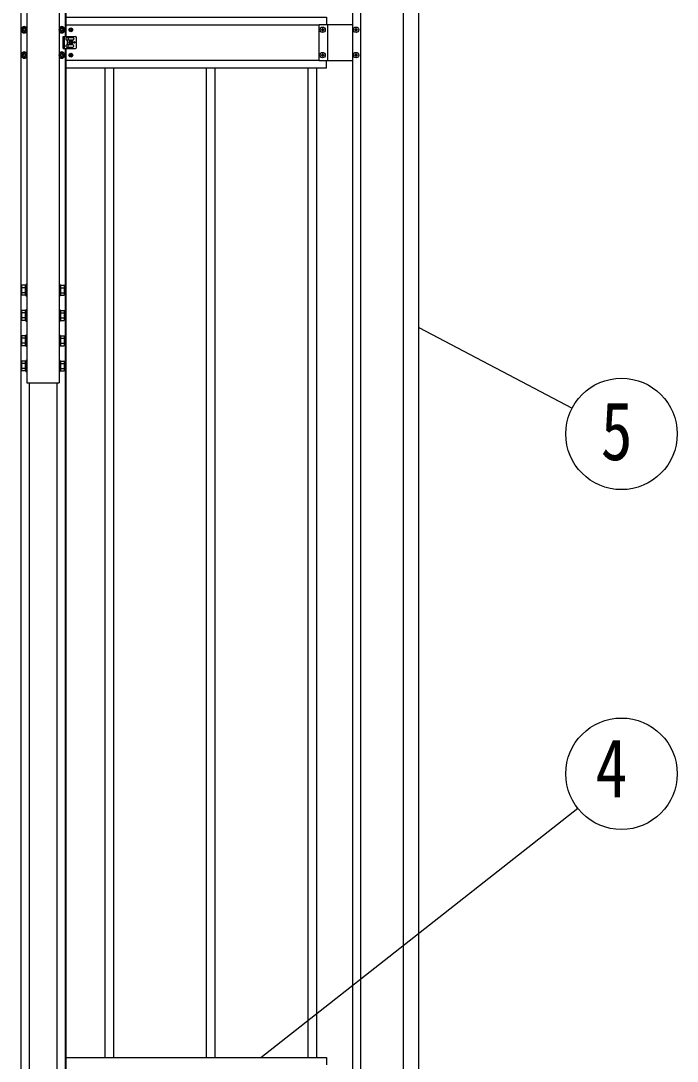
# Model space of a CAD drawing. Units: millimetres, scale not verified. Extents: x -14718 to 14718, y -10395 to 10395.
# Drawn here: x -8943 to -7647, y -2454 to -400 of the extents above; entities that cross this region are included whole.
import ezdxf
from ezdxf.enums import TextEntityAlignment as Align

# ---------------------------------------------------------------- set-up
doc = ezdxf.new("R2010")
doc.units = ezdxf.units.MM
doc.header["$LTSCALE"] = 40
for name, color, linetype in [('0-5_YKK_13', 4, 'Continuous'), ('0-6_YKK_A1', 4, 'Continuous'), ('0-7_YKK_D', 6, 'Continuous')]:
    doc.layers.add(name, color=color, linetype=linetype)
doc.styles.add('ＭＳ ゴシック', font='')
doc.styles.get('ＭＳ ゴシック').set_extended_font_data('MS Gothic')

msp = doc.modelspace()

# ---------------------------------------------------------------- linework, layer by layer
at = {"layer": '0-5_YKK_13'}
for p, q in [((-8938.71, -416.53), (-8939.43, -416.53)), ((-8934.15, -418.05), (-8933.43, -418.05)), ((-8864.71, -416.53), (-8865.43, -416.53)), ((-8860.15, -418.05), (-8859.43, -418.05)), ((-8859.43, -430.29), (-8846.39, -430.29)), ((-8859.43, -454.29), (-8859.43, -430.29)), ((-8857.93, -430.29), (-8857.93, -454.29)), ((-8850.93, -432.79), (-8850.93, -430.29)), ((-8845.47, -430.29), (-8835.43, -430.29)), ((-8844.02, -416.06), (-8844.02, -415.24)), ((-8347.91, -415.85), (-8347.91, -414.89)), ((-8281.91, -415.85), (-8281.91, -414.89)), ((-8854.43, -434.79), (-8854.43, -435.79)), ((-8854.43, -449.79), (-8854.43, -448.79)), ((-8852.43, -432.79), (-8840.43, -432.79)), ((-8840.43, -437.79), (-8852.43, -437.79)), ((-8840.43, -446.79), (-8852.43, -446.79)), ((-8852.43, -451.79), (-8840.43, -451.79)), ((-8850.93, -446.79), (-8850.93, -437.79)), ((-8850.93, -454.29), (-8850.93, -451.79)), ((-8849.93, -433.79), (-8849.93, -436.79)), ((-8849.93, -450.79), (-8849.93, -447.79)), ((-8844.02, -441.06), (-8844.02, -440.24)), ((-8838.43, -434.79), (-8838.43, -435.79)), ((-8838.43, -449.79), (-8838.43, -448.79)), ((-8833.43, -452.29), (-8833.43, -432.29)), ((-8938.71, -466.53), (-8939.43, -466.53)), ((-8934.15, -468.05), (-8933.43, -468.05)), ((-8864.71, -466.53), (-8865.43, -466.53)), ((-8860.15, -468.05), (-8859.43, -468.05)), ((-8859.43, -454.29), (-8846.39, -454.29)), ((-8845.47, -454.29), (-8835.43, -454.29)), ((-8844.02, -466.06), (-8844.02, -465.24)), ((-8347.91, -465.85), (-8347.91, -464.89)), ((-8281.91, -465.85), (-8281.91, -464.89)), ((-8941.83, -922.9), (-8941.07, -921.59)), ((-8941.83, -922.9), (-8941.83, -939.9)), ((-8934.83, -921.59), (-8941.07, -921.59)), ((-8934.83, -921.59), (-8934.83, -941.22)), ((-8933.03, -922.8), (-8934.83, -922.8)), ((-8864.03, -922.8), (-8865.83, -922.8)), ((-8864.03, -921.59), (-8857.79, -921.59)), ((-8864.03, -941.22), (-8864.03, -921.59)), ((-8857.03, -922.9), (-8857.79, -921.59)), ((-8857.03, -939.9), (-8857.03, -922.9)), ((-8941.83, -939.9), (-8941.07, -941.22)), ((-8934.83, -926.5), (-8941.07, -926.5)), ((-8934.83, -936.31), (-8941.07, -936.31)), ((-8934.83, -941.22), (-8941.07, -941.22)), ((-8934.83, -940), (-8933.03, -940)), ((-8865.83, -940), (-8864.03, -940)), ((-8864.03, -926.5), (-8857.79, -926.5)), ((-8864.03, -936.31), (-8857.79, -936.31)), ((-8864.03, -941.22), (-8857.79, -941.22)), ((-8857.03, -939.9), (-8857.79, -941.22)), ((-8941.83, -972.78), (-8941.07, -971.47)), ((-8941.83, -972.78), (-8941.83, -989.78)), ((-8934.83, -971.47), (-8941.07, -971.47)), ((-8934.83, -976.37), (-8941.07, -976.37)), ((-8934.83, -971.47), (-8934.83, -991.1)), ((-8933.03, -972.68), (-8934.83, -972.68)), ((-8864.03, -972.68), (-8865.83, -972.68)), ((-8864.03, -971.47), (-8857.79, -971.47)), ((-8864.03, -991.1), (-8864.03, -971.47)), ((-8864.03, -976.37), (-8857.79, -976.37)), ((-8857.03, -972.78), (-8857.79, -971.47)), ((-8857.03, -989.78), (-8857.03, -972.78)), ((-8941.83, -989.78), (-8941.07, -991.1)), ((-8934.83, -986.19), (-8941.07, -986.19)), ((-8934.83, -991.1), (-8941.07, -991.1)), ((-8934.83, -989.88), (-8933.03, -989.88)), ((-8865.83, -989.88), (-8864.03, -989.88)), ((-8864.03, -986.19), (-8857.79, -986.19)), ((-8864.03, -991.1), (-8857.79, -991.1)), ((-8857.03, -989.78), (-8857.79, -991.1)), ((-8941.83, -1022.66), (-8941.07, -1021.34)), ((-8941.83, -1022.66), (-8941.83, -1039.66)), ((-8934.83, -1021.34), (-8941.07, -1021.34)), ((-8934.83, -1026.25), (-8941.07, -1026.25)), ((-8934.83, -1021.34), (-8934.83, -1040.97)), ((-8933.03, -1022.56), (-8934.83, -1022.56)), ((-8864.03, -1022.56), (-8865.83, -1022.56)), ((-8864.03, -1021.34), (-8857.79, -1021.34)), ((-8864.03, -1040.97), (-8864.03, -1021.34)), ((-8864.03, -1026.25), (-8857.79, -1026.25)), ((-8857.03, -1022.66), (-8857.79, -1021.34)), ((-8857.03, -1039.66), (-8857.03, -1022.66)), ((-8941.83, -1039.66), (-8941.07, -1040.97)), ((-8934.83, -1036.07), (-8941.07, -1036.07)), ((-8934.83, -1040.97), (-8941.07, -1040.97)), ((-8934.83, -1039.76), (-8933.03, -1039.76)), ((-8865.83, -1039.76), (-8864.03, -1039.76)), ((-8864.03, -1036.07), (-8857.79, -1036.07)), ((-8864.03, -1040.97), (-8857.79, -1040.97)), ((-8857.03, -1039.66), (-8857.79, -1040.97)), ((-8941.83, -1072.54), (-8941.07, -1071.22)), ((-8941.83, -1072.54), (-8941.83, -1089.54)), ((-8934.83, -1071.22), (-8941.07, -1071.22)), ((-8934.83, -1076.13), (-8941.07, -1076.13)), ((-8934.83, -1085.94), (-8941.07, -1085.94)), ((-8934.83, -1071.22), (-8934.83, -1090.85)), ((-8933.03, -1072.44), (-8934.83, -1072.44)), ((-8864.03, -1072.44), (-8865.83, -1072.44)), ((-8864.03, -1071.22), (-8857.79, -1071.22)), ((-8864.03, -1090.85), (-8864.03, -1071.22)), ((-8864.03, -1076.13), (-8857.79, -1076.13)), ((-8864.03, -1085.94), (-8857.79, -1085.94)), ((-8857.03, -1072.54), (-8857.79, -1071.22)), ((-8857.03, -1089.54), (-8857.03, -1072.54)), ((-8941.83, -1089.54), (-8941.07, -1090.85)), ((-8934.83, -1090.85), (-8941.07, -1090.85)), ((-8934.83, -1089.64), (-8933.03, -1089.64)), ((-8865.83, -1089.64), (-8864.03, -1089.64)), ((-8864.03, -1090.85), (-8857.79, -1090.85)), ((-8857.03, -1089.54), (-8857.79, -1090.85))]:
    msp.add_line(p, q, dxfattribs=at)
for points in [[(-8936.43, -411.52), (-8941.43, -414.41), (-8941.43, -420.18), (-8936.43, -423.07), (-8931.43, -420.18), (-8931.43, -414.41)], [(-8862.43, -411.52), (-8867.43, -414.41), (-8867.43, -420.18), (-8862.43, -423.07), (-8857.43, -420.18), (-8857.43, -414.41)], [(-8936.43, -461.52), (-8941.43, -464.41), (-8941.43, -470.18), (-8936.43, -473.07), (-8931.43, -470.18), (-8931.43, -464.41)], [(-8862.43, -461.52), (-8867.43, -464.41), (-8867.43, -470.18), (-8862.43, -473.07), (-8857.43, -470.18), (-8857.43, -464.41)], [(-8931.43, -942.4), (-8931.43, -920.4), (-8933.03, -920.4), (-8933.03, -942.4)], [(-8867.43, -920.4), (-8867.43, -942.4), (-8865.83, -942.4), (-8865.83, -920.4)], [(-8931.43, -992.28), (-8931.43, -970.28), (-8933.03, -970.28), (-8933.03, -992.28)], [(-8867.43, -970.28), (-8867.43, -992.28), (-8865.83, -992.28), (-8865.83, -970.28)], [(-8931.43, -1042.16), (-8931.43, -1020.16), (-8933.03, -1020.16), (-8933.03, -1042.16)], [(-8867.43, -1020.16), (-8867.43, -1042.16), (-8865.83, -1042.16), (-8865.83, -1020.16)], [(-8931.43, -1092.04), (-8931.43, -1070.04), (-8933.03, -1070.04), (-8933.03, -1092.04)], [(-8867.43, -1070.04), (-8867.43, -1092.04), (-8865.83, -1092.04), (-8865.83, -1070.04)]]:
    msp.add_lwpolyline(points, close=True, dxfattribs=at)
for points in [[(-8939.43, -416.53), (-8939.43, -418.05), (-8938.71, -418.05)], [(-8935.67, -415.01), (-8935.67, -414.29), (-8937.19, -414.29), (-8937.19, -415.01)], [(-8937.19, -419.57), (-8937.19, -420.29), (-8935.67, -420.29), (-8935.67, -419.57)], [(-8933.43, -418.05), (-8933.43, -416.53), (-8934.15, -416.53)], [(-8865.43, -416.53), (-8865.43, -418.05), (-8864.71, -418.05)], [(-8861.67, -415.01), (-8861.67, -414.29), (-8863.19, -414.29), (-8863.19, -415.01)], [(-8863.19, -419.57), (-8863.19, -420.29), (-8861.67, -420.29), (-8861.67, -419.57)], [(-8859.43, -418.05), (-8859.43, -416.53), (-8860.15, -416.53)], [(-8845.66, -416.88), (-8846.48, -416.88), (-8846.48, -417.7), (-8845.66, -417.7)], [(-8844.02, -415.24), (-8844.84, -415.24), (-8844.84, -416.06)], [(-8844.84, -418.52), (-8844.84, -419.34), (-8844.02, -419.34), (-8844.02, -418.52)], [(-8843.2, -417.7), (-8842.38, -417.7), (-8842.38, -416.88), (-8843.2, -416.88)], [(-8348.87, -417.77), (-8349.83, -417.77), (-8349.83, -416.81), (-8348.87, -416.81)], [(-8347.91, -414.89), (-8346.95, -414.89), (-8346.95, -415.85)], [(-8346.95, -418.73), (-8346.95, -419.69), (-8347.91, -419.69), (-8347.91, -418.73)], [(-8345.99, -416.81), (-8345.03, -416.81), (-8345.03, -417.77), (-8345.99, -417.77)], [(-8282.87, -417.77), (-8283.83, -417.77), (-8283.83, -416.81), (-8282.87, -416.81)], [(-8281.91, -414.89), (-8280.95, -414.89), (-8280.95, -415.85)], [(-8280.95, -418.73), (-8280.95, -419.69), (-8281.91, -419.69), (-8281.91, -418.73)], [(-8279.99, -416.81), (-8279.03, -416.81), (-8279.03, -417.77), (-8279.99, -417.77)], [(-8845.66, -441.88), (-8846.48, -441.88), (-8846.48, -442.7), (-8845.66, -442.7)], [(-8844.02, -440.24), (-8844.84, -440.24), (-8844.84, -441.06)], [(-8844.84, -443.52), (-8844.84, -444.34), (-8844.02, -444.34), (-8844.02, -443.52)], [(-8843.2, -442.7), (-8842.38, -442.7), (-8842.38, -441.88), (-8843.2, -441.88)], [(-8939.43, -466.53), (-8939.43, -468.05), (-8938.71, -468.05)], [(-8935.67, -465.01), (-8935.67, -464.29), (-8937.19, -464.29), (-8937.19, -465.01)], [(-8937.19, -469.57), (-8937.19, -470.29), (-8935.67, -470.29), (-8935.67, -469.57)], [(-8933.43, -468.05), (-8933.43, -466.53), (-8934.15, -466.53)], [(-8865.43, -466.53), (-8865.43, -468.05), (-8864.71, -468.05)], [(-8861.67, -465.01), (-8861.67, -464.29), (-8863.19, -464.29), (-8863.19, -465.01)], [(-8863.19, -469.57), (-8863.19, -470.29), (-8861.67, -470.29), (-8861.67, -469.57)], [(-8859.43, -468.05), (-8859.43, -466.53), (-8860.15, -466.53)], [(-8845.66, -466.88), (-8846.48, -466.88), (-8846.48, -467.7), (-8845.66, -467.7)], [(-8844.02, -465.24), (-8844.84, -465.24), (-8844.84, -466.06)], [(-8844.84, -468.52), (-8844.84, -469.34), (-8844.02, -469.34), (-8844.02, -468.52)], [(-8843.2, -467.7), (-8842.38, -467.7), (-8842.38, -466.88), (-8843.2, -466.88)], [(-8348.87, -467.77), (-8349.83, -467.77), (-8349.83, -466.81), (-8348.87, -466.81)], [(-8347.91, -464.89), (-8346.95, -464.89), (-8346.95, -465.85)], [(-8346.95, -468.73), (-8346.95, -469.69), (-8347.91, -469.69), (-8347.91, -468.73)], [(-8345.99, -466.81), (-8345.03, -466.81), (-8345.03, -467.77), (-8345.99, -467.77)], [(-8282.87, -467.77), (-8283.83, -467.77), (-8283.83, -466.81), (-8282.87, -466.81)], [(-8281.91, -464.89), (-8280.95, -464.89), (-8280.95, -465.85)], [(-8280.95, -468.73), (-8280.95, -469.69), (-8281.91, -469.69), (-8281.91, -468.73)], [(-8279.99, -466.81), (-8279.03, -466.81), (-8279.03, -467.77), (-8279.99, -467.77)]]:
    msp.add_lwpolyline(points, dxfattribs=at)
for centre, radius in [((-8936.43, -417.29), 5), ((-8862.43, -417.29), 5), ((-8844.43, -417.29), 3.75), ((-8347.43, -417.29), 5.3), ((-8281.43, -417.29), 5.3), ((-8844.43, -442.29), 3.75), ((-8837.43, -442.29), 1.65), ((-8936.43, -467.29), 5), ((-8862.43, -467.29), 5), ((-8844.43, -467.29), 3.75), ((-8347.43, -467.29), 5.3), ((-8281.43, -467.29), 5.3)]:
    msp.add_circle(centre, radius, dxfattribs=at)
for centre, radius, start, end in [((-8936.43, -417.29), 6.25, 36.8699, 323.1301), ((-8936.43, -417.29), 5.58, 153.74848, 206.25152), ((-8936.43, -417.29), 5.58, 93.74848, 146.25152), ((-8936.43, -417.29), 5.58, 213.74848, 266.25152), ((-8938.71, -415.01), 1.52, 270, 0), ((-8938.71, -419.57), 1.52, 0, 90), ((-8936.43, -417.29), 5.58, 33.74848, 86.25152), ((-8936.43, -417.29), 5.58, 273.74848, 326.25152), ((-8934.15, -415.01), 1.52, 180, 270), ((-8934.15, -419.57), 1.52, 90, 180), ((-8862.43, -417.29), 6.25, 216.8699, 143.1301), ((-8862.43, -417.29), 5.58, 93.74848, 146.25152), ((-8862.43, -417.29), 5.58, 213.74848, 266.25152), ((-8864.71, -415.01), 1.52, 270, 0), ((-8864.71, -419.57), 1.52, 0, 90), ((-8862.43, -417.29), 5.58, 33.74848, 86.25152), ((-8862.43, -417.29), 5.58, 273.74848, 326.25152), ((-8860.15, -415.01), 1.52, 180, 270), ((-8860.15, -419.57), 1.52, 90, 180), ((-8862.43, -417.29), 5.58, 333.74848, 26.25152), ((-8845.93, -430.09), 0.5, 203.57818, 336.42182), ((-8845.66, -416.06), 0.82, 270, 0), ((-8845.66, -418.52), 0.82, 0, 90), ((-8843.2, -416.06), 0.82, 180, 270), ((-8843.2, -418.52), 0.82, 90, 180), ((-8835.43, -432.29), 2, 0, 90), ((-8348.87, -415.85), 0.96, 270, 0), ((-8348.87, -418.73), 0.96, 0, 90), ((-8345.99, -415.85), 0.96, 180, 270), ((-8345.99, -418.73), 0.96, 90, 180), ((-8282.87, -415.85), 0.96, 270, 0), ((-8282.87, -418.73), 0.96, 0, 90), ((-8279.99, -415.85), 0.96, 180, 270), ((-8279.99, -418.73), 0.96, 90, 180), ((-8852.43, -434.79), 2, 90, 180), ((-8852.43, -435.79), 2, 180, 270), ((-8852.43, -448.79), 2, 90, 180), ((-8852.43, -449.79), 2, 180, 270), ((-8850.93, -433.79), 1, 0, 90), ((-8850.93, -436.79), 1, 270, 0), ((-8850.93, -447.79), 1, 0, 90), ((-8850.93, -450.79), 1, 270, 0), ((-8845.66, -441.06), 0.82, 270, 0), ((-8845.66, -443.52), 0.82, 0, 90), ((-8843.2, -441.06), 0.82, 180, 270), ((-8843.2, -443.52), 0.82, 90, 180), ((-8840.43, -434.79), 2, 0, 90), ((-8840.43, -435.79), 2, 270, 0), ((-8840.43, -448.79), 2, 0, 90), ((-8840.43, -449.79), 2, 270, 0), ((-8936.43, -467.29), 6.25, 36.8699, 323.1301), ((-8936.43, -467.29), 5.58, 153.74848, 206.25152), ((-8936.43, -467.29), 5.58, 93.74848, 146.25152), ((-8936.43, -467.29), 5.58, 213.74848, 266.25152), ((-8938.71, -465.01), 1.52, 270, 0), ((-8938.71, -469.57), 1.52, 0, 90), ((-8936.43, -467.29), 5.58, 33.74848, 86.25152), ((-8936.43, -467.29), 5.58, 273.74848, 326.25152), ((-8934.15, -465.01), 1.52, 180, 270), ((-8934.15, -469.57), 1.52, 90, 180), ((-8862.43, -467.29), 6.25, 216.8699, 143.1301), ((-8862.43, -467.29), 5.58, 93.74848, 146.25152), ((-8862.43, -467.29), 5.58, 213.74848, 266.25152), ((-8864.71, -465.01), 1.52, 270, 0), ((-8864.71, -469.57), 1.52, 0, 90), ((-8862.43, -467.29), 5.58, 33.74848, 86.25152), ((-8862.43, -467.29), 5.58, 273.74848, 326.25152), ((-8860.15, -465.01), 1.52, 180, 270), ((-8860.15, -469.57), 1.52, 90, 180), ((-8862.43, -467.29), 5.58, 333.74848, 26.25152), ((-8845.93, -454.49), 0.5, 23.57818, 156.42182), ((-8845.66, -466.06), 0.82, 270, 0), ((-8845.66, -468.52), 0.82, 0, 90), ((-8843.2, -466.06), 0.82, 180, 270), ((-8843.2, -468.52), 0.82, 90, 180), ((-8835.43, -452.29), 2, 270, 0), ((-8348.87, -465.85), 0.96, 270, 0), ((-8348.87, -468.73), 0.96, 0, 90), ((-8345.99, -465.85), 0.96, 180, 270), ((-8345.99, -468.73), 0.96, 90, 180), ((-8282.87, -465.85), 0.96, 270, 0), ((-8282.87, -468.73), 0.96, 0, 90), ((-8279.99, -465.85), 0.96, 180, 270), ((-8279.99, -468.73), 0.96, 90, 180), ((-8937.49, -924.04), 4.34, 145.61575, 214.38425), ((-8861.38, -924.04), 4.34, 325.61575, 34.38425), ((-8925.59, -931.4), 16.24, 162.41205, 197.58795), ((-8937.49, -938.76), 4.34, 145.61575, 214.38425), ((-8873.27, -931.4), 16.24, 342.41205, 17.58795), ((-8861.38, -938.76), 4.34, 325.61575, 34.38425), ((-8937.49, -973.92), 4.34, 145.61575, 214.38425), ((-8925.59, -981.28), 16.24, 162.41205, 197.58795), ((-8861.38, -973.92), 4.34, 325.61575, 34.38425), ((-8873.27, -981.28), 16.24, 342.41205, 17.58795), ((-8937.49, -988.64), 4.34, 145.61575, 214.38425), ((-8861.38, -988.64), 4.34, 325.61575, 34.38425), ((-8937.49, -1023.8), 4.34, 145.61575, 214.38425), ((-8925.59, -1031.16), 16.24, 162.41205, 197.58795), ((-8861.38, -1023.8), 4.34, 325.61575, 34.38425), ((-8873.27, -1031.16), 16.24, 342.41205, 17.58795), ((-8937.49, -1038.52), 4.34, 145.61575, 214.38425), ((-8861.38, -1038.52), 4.34, 325.61575, 34.38425), ((-8937.49, -1073.68), 4.34, 145.61575, 214.38425), ((-8925.59, -1081.04), 16.24, 162.41205, 197.58795), ((-8937.49, -1088.4), 4.34, 145.61575, 214.38425), ((-8861.38, -1073.68), 4.34, 325.61575, 34.38425), ((-8873.27, -1081.04), 16.24, 342.41205, 17.58795), ((-8861.38, -1088.4), 4.34, 325.61575, 34.38425)]:
    msp.add_arc(centre, radius, start, end, dxfattribs=at)
at = {"layer": '0-6_YKK_A1'}
for p, q in [((-8943.23, 2150.58), (-8943.23, -2639.44)), ((-8931.43, 2150.58), (-8931.43, -1114.31)), ((-8867.43, 2150.58), (-8867.43, -1114.31)), ((-8187.43, -3040.92), (-8187.43, 2156.34)), ((-8157.43, -3039.72), (-8157.43, 2155.14)), ((-8288.43, 2121.83), (-8288.43, -2901.42)), ((-8272.43, 2121.83), (-8272.43, -2901.42)), ((-8855.63, 1599.83), (-8855.63, -430.29)), ((-8854.43, 1599.83), (-8854.43, -430.29)), ((-8854.43, -407.29), (-8354.43, -407.29)), ((-8354.43, -477.79), (-8354.43, -406.79)), ((-8354.43, -406.79), (-8288.43, -406.79)), ((-8336.93, -477.79), (-8336.93, -406.79)), ((-8855.63, -454.29), (-8855.63, -2484.42)), ((-8854.43, -454.29), (-8854.43, -2484.42)), ((-8854.43, -477.29), (-8354.43, -477.29)), ((-8854.43, -492.29), (-8339.43, -492.29)), ((-8776.43, -2446.42), (-8776.43, -492.29)), ((-8759.43, -2446.42), (-8759.43, -492.29)), ((-8576.43, -2446.42), (-8576.43, -492.29)), ((-8559.43, -2446.42), (-8559.43, -492.29)), ((-8376.43, -492.29), (-8376.43, -2446.42)), ((-8359.43, -492.29), (-8359.43, -2446.42)), ((-8354.43, -477.79), (-8288.43, -477.79)), ((-8339.43, -492.29), (-8339.43, -477.79)), ((-8931.43, -1114.31), (-8867.43, -1114.31)), ((-8926.93, -1114.31), (-8926.93, -2521.27)), ((-8871.93, -1114.31), (-8871.93, -2521.27))]:
    msp.add_line(p, q, dxfattribs=at)
for points in [[(-8854.43, -392.29), (-8339.43, -392.29), (-8339.43, -406.79)], [(-8854.43, -2446.42), (-8339.43, -2446.42), (-8339.43, -2460.92)]]:
    msp.add_lwpolyline(points, dxfattribs=at)
at = {"layer": '0-7_YKK_D'}
for p, q in [((-8157.26, -1005.14), (-7854.81, -1164.03)), ((-8469.59, -2446.42), (-7843.88, -1954.17))]:
    msp.add_line(p, q, dxfattribs=at)
for centre in [(-7757.43, -1215.19), (-7757.43, -1886.16)]:
    msp.add_circle(centre, 110, dxfattribs=at)

# ---------------------------------------------------------------- texts
at = {"layer": '0-7_YKK_D', "style": 'ＭＳ ゴシック', "width": 0.8}
for s, p in [('5', (-7798.29, -1301.59)), ('4', (-7808.55, -1967.19))]:
    msp.add_text(s, height=115.5, dxfattribs=at).set_placement(p, align=Align.BOTTOM_LEFT)

doc.saveas('drawing.dxf')
